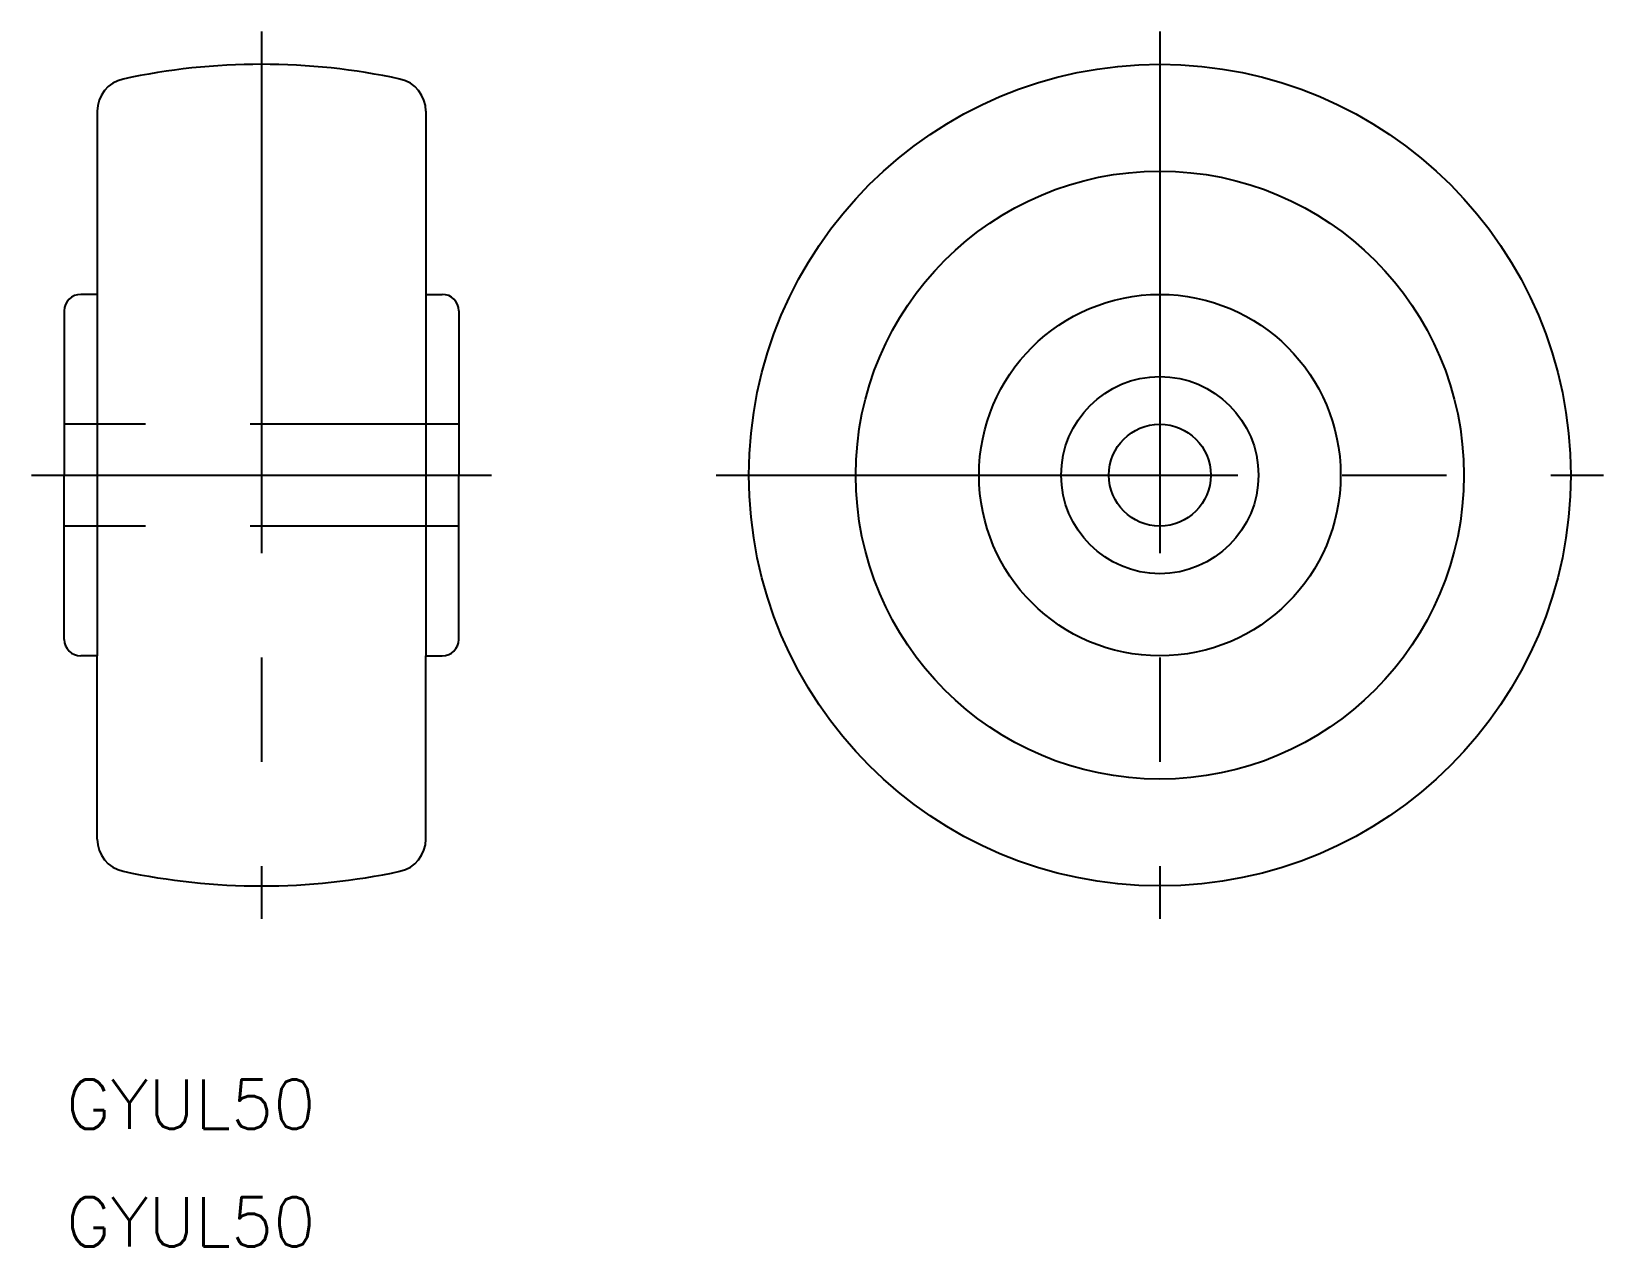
# Model space of a CAD drawing. Extents: x -68.7 to 27, y -46.9 to 27.
import ezdxf

# ---------------------------------------------------------------- set-up
doc = ezdxf.new("R2010")
doc.units = 0
doc.linetypes.add('CENTER', pattern=[50.8, 31.75, -6.35, 6.35, -6.35])
doc.linetypes.add('DASHED', pattern=[19.05, 12.7, -6.35])
doc.layers.get('0').update_dxf_attribs({"linetype": 'CONTINUOUS'})
doc.layers.add('CENTER', color=1, linetype='CENTER')
doc.styles.get("Standard").update_dxf_attribs({"font": 'txt.shx', "height": 3, "bigfont": 'bigfont.shx'})

msp = doc.modelspace()

# ---------------------------------------------------------------- linework, layer by layer
at = {"color": 7, "linetype": 'CONTINUOUS'}
for p, q in [((-64.66, 22.148), (-64.66, -11)), ((-44.66, 22.148), (-44.66, -11)), ((-64.66, 11), (-65.66, 11)), ((-44.66, 11), (-43.66, 11)), ((-66.66, 10), (-66.66, 0)), ((-42.66, 10), (-42.66, 0)), ((-66.66, -10), (-66.66, 0)), ((-42.66, -10), (-42.66, 0)), ((-64.66, -11), (-65.66, -11)), ((-64.66, -22.148), (-64.66, -11)), ((-44.66, -22.148), (-44.66, -11)), ((-44.66, -11), (-43.66, -11))]:
    msp.add_line(p, q, dxfattribs=at)
at = {"color": 3, "linetype": 'DASHED'}
for p, q in [((-42.66, 3.1), (-66.66, 3.1)), ((-42.66, -3.1), (-66.66, -3.1))]:
    msp.add_line(p, q, dxfattribs=at)
at = {"color": 7, "linetype": 'CONTINUOUS'}
for radius in [25, 18.5, 11, 6, 3.1]:
    msp.add_circle((0, 0), radius, dxfattribs=at)
for centre, radius, start, end in [((-54.66, -15), 40, 90, 102.1532), ((-54.66, -15), 40, 77.8468, 90), ((-62.66, 22.148), 2, 102.1532, 180), ((-46.66, 22.148), 2, 0, 77.8468), ((-65.66, 10), 1, 90, 180), ((-43.66, 10), 1, 0, 90), ((-65.66, -10), 1, 180, 270), ((-43.66, -10), 1, 270, 0), ((-62.66, -22.148), 2, 180, 257.8468), ((-46.66, -22.148), 2, 282.1532, 0), ((-54.66, 15), 40, 257.8468, 270), ((-54.66, 15), 40, 270, 282.1532)]:
    msp.add_arc(centre, radius, start, end, dxfattribs=at)
at = {"layer": 'CENTER', "color": 1, "linetype": 'CENTER'}
for p, q in [((-54.66, 27), (-54.66, -27)), ((0, 27), (0, -27)), ((-68.66, 0), (-40.66, 0)), ((-27, 0), (27, 0))]:
    msp.add_line(p, q, dxfattribs=at)

# ---------------------------------------------------------------- texts
at = {"color": 7, "linetype": 'CONTINUOUS'}
for p in [(-66.55, -39.782), (-66.55, -46.943)]:
    msp.add_text('GYUL50', height=3, dxfattribs=at).set_placement(p)

doc.saveas('drawing.dxf')
